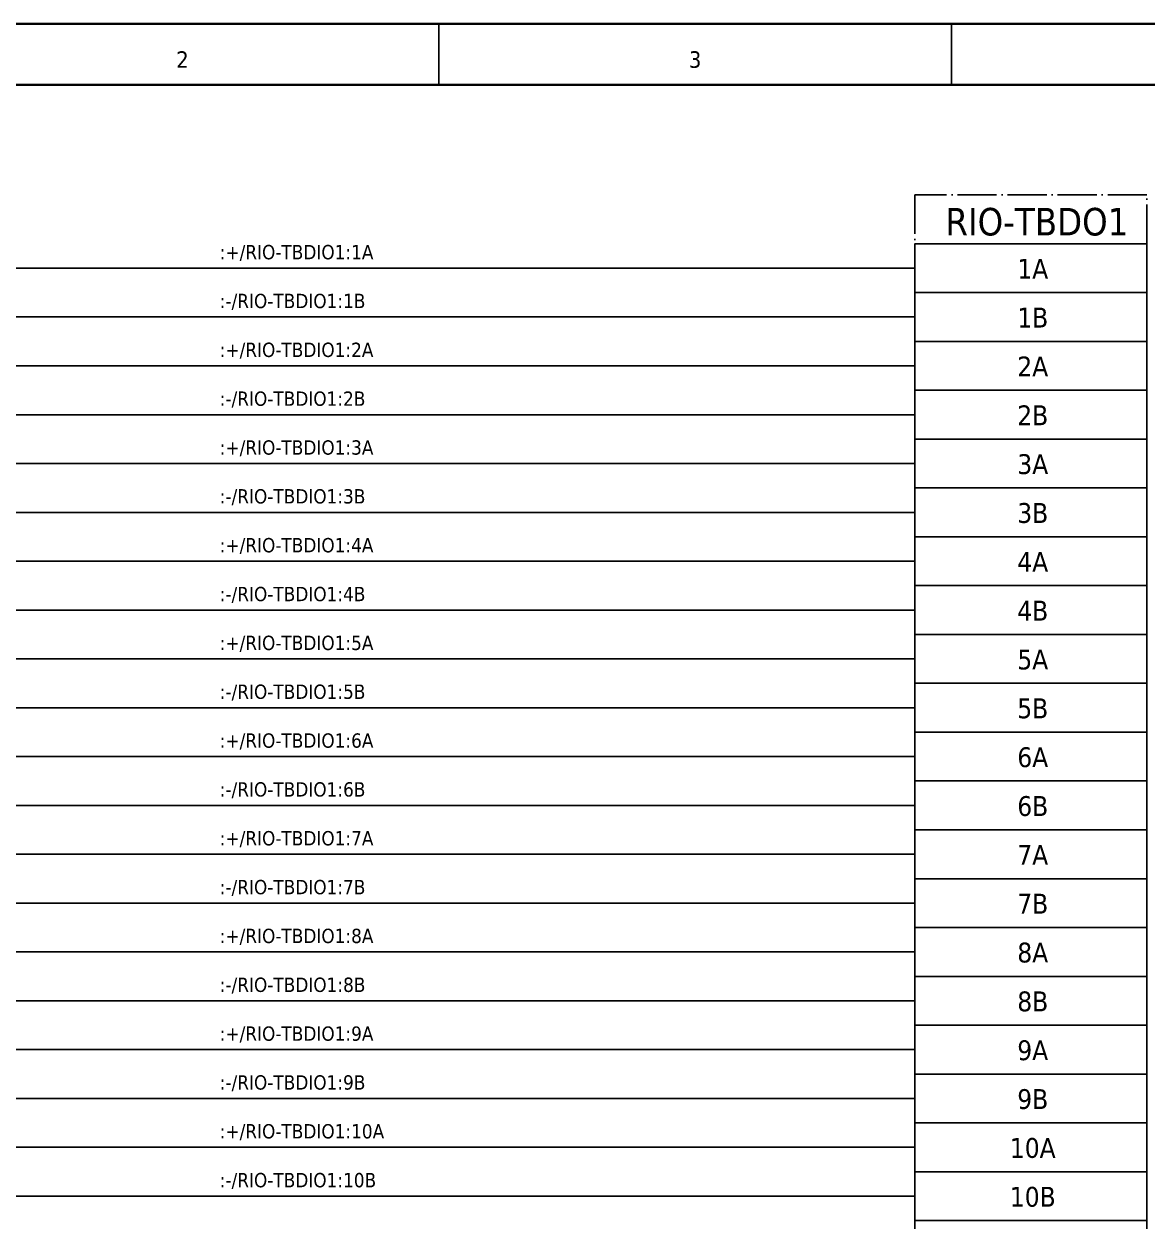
# Model space of a CAD drawing. Header units: millimetres. Extents: x 0 to 1792788, y -13 to 262234.
# Drawn here: x 92 to 184, y 199 to 297 of the extents above; entities that cross this region are included whole.
import ezdxf
from ezdxf.enums import TextEntityAlignment as Align

# ---------------------------------------------------------------- set-up
doc = ezdxf.new("R2010")
doc.units = ezdxf.units.MM
doc.linetypes.add('EPL_DASHDOT', pattern=[1, 0.8, -0.1, 0, -0.1])
for name, color, linetype, lineweight in [('EPLAN108', 5, 'Continuous', 35), ('EPLAN201', 7, 'Continuous', 35), ('EPLAN300', 5, 'Continuous', 25), ('EPLAN307', 134, 'EPL_DASHDOT', 25), ('EPLAN311', 7, 'Continuous', 25), ('EPLAN405', 7, 'Continuous', 25), ('EPLAN421', 5, 'Continuous', 35), ('EPLAN433', 251, 'Continuous', 35), ('EPLAN451', 7, 'Continuous', 35), ('EPLAN452', 7, 'Continuous', 35), ('EPLAN453', 7, 'Continuous', 35), ('EPLAN501', 7, 'Continuous', 35)]:
    doc.layers.add(name, color=color, linetype=linetype, lineweight=lineweight)
doc.styles.add('Tahoma', font='')
doc.styles.get('Tahoma').set_extended_font_data('Tahoma')

# ---------------------------------------------------------------- blocks, each defined once
blk = doc.blocks.new('EPLFRAME')
at = {"layer": 'EPLAN201', "linetype": 'Continuous', "lineweight": 25, "ltscale": 4}
for p, q in [((126, 297), (126, 292)), ((168, 297), (168, 292))]:
    blk.add_line(p, q, dxfattribs=at)
at = {"layer": 'EPLAN201', "linetype": 'Continuous', "lineweight": 35, "ltscale": 4}
blk.add_line((0, 292), (420, 292), dxfattribs=at)
blk.add_lwpolyline([(0, 0), (420, 0), (420, 297), (0, 297)], close=True, dxfattribs=at)
at = {"layer": 'EPLAN451', "color": 7, "style": 'Tahoma'}
for tag, p, height in [('14_10014', (101, 12), 2.257), ('14_10015', (185, 12), 2.257), ('14_10011', (101, 5), 2.257), ('14_10013', (332, 5), 1.625), ('14_10151', (73, 1), 1.625), ('14_10300', (415, 1), 1.625)]:
    blk.add_attdef(tag, p, '', height=height, dxfattribs=at)
blk.add_attdef('4_25020', text='', height=1.625, dxfattribs=at).set_placement((413, 1), align=Align.RIGHT)
at = {"layer": 'EPLAN452', "color": 7, "style": 'Tahoma'}
for tag, p, height in [('4_11041', (1, 17), 2.257), ('4_11071[1]', (1, 13), 1.625), ('4_11074[1]', (21, 13), 1.625), ('4_11070[1]', (41, 13), 1.625), ('4_11024', (73, 13), 1.625), ('4_11011', (231, 12), 2.257), ('4_11030', (301, 12), 2.257), ('4_20132_1001', (374, 13), 1.625), ('4_11071[2]', (1, 9), 1.625), ('4_11074[2]', (21, 9), 1.625), ('4_11070[2]', (41, 9), 1.625), ('4_11022', (73, 9), 1.625), ('4_20134_1001', (374, 9), 1.625), ('4_11071[3]', (1, 5), 1.625), ('4_11074[3]', (21, 5), 1.625), ('4_11070[3]', (41, 5), 1.625), ('4_11080', (73, 5), 1.625), ('4_11059', (301, 5), 1.625)]:
    blk.add_attdef(tag, p, '', height=height, dxfattribs=at)
for tag, height, p in [('4_11040', 2.257, (419, 17)), ('4_11000', 1.625, (419, 5)), ('4_11085', 1.625, (141, 1)), ('4_11086', 1.625, (183, 1))]:
    blk.add_attdef(tag, text='', height=height, dxfattribs=at).set_placement(p, align=Align.RIGHT)
at = {"layer": 'EPLAN453', "color": 7, "style": 'Tahoma'}
for tag, p in [('53_19005_1', (21, 293)), ('53_19005', (63, 293)), ('53_19005_8', (105, 293)), ('53_19005_6', (147, 293)), ('53_19005_7', (189, 293)), ('53_19005_9', (231, 293)), ('53_19005_3', (273, 293)), ('53_19005_2', (315, 293)), ('53_19005_4', (357, 293)), ('53_19005_5', (399, 293))]:
    blk.add_attdef(tag, text='', height=1.355, dxfattribs=at).set_placement(p, align=Align.BOTTOM_CENTER)
blk = doc.blocks.new('EPLSYM_LibrarySPECIAL_en_US_Symbol427_Variant5_Placement1')
at = {"layer": 'EPLAN421', "color": 5, "style": 'Tahoma'}
for tag, p in [('17_20029[1]', (-0.9525, 3.335)), ('17_20029[2]', (20.0025, 3.335))]:
    blk.add_attdef(tag, text='', height=1.1739, dxfattribs=at).set_placement(p, align=Align.BOTTOM_RIGHT)
at = {"layer": 'EPLAN433', "color": 251, "style": 'Tahoma'}
blk.add_attdef('17_20406_1', text='', height=1.6254, dxfattribs=at).set_placement((0.9525, 1.5875), align=Align.BOTTOM_RIGHT)
blk.add_attdef('17_20406', text='', height=1.6254, dxfattribs=at).set_placement((0.9525, 1.5875), align=Align.BOTTOM_LEFT)
blk = doc.blocks.new('EPLSYM_LibrarySPECIAL_en_US_Symbol427_Variant5_Placement1_1')
at = {"layer": 'EPLAN421', "color": 5, "style": 'Tahoma'}
for tag, p in [('17_20029[1]', (-0.9525, 3.335)), ('17_20029[2]', (20.0025, 3.335))]:
    blk.add_attdef(tag, text='', height=1.1739, dxfattribs=at).set_placement(p, align=Align.BOTTOM_RIGHT)
at = {"layer": 'EPLAN433', "color": 251, "style": 'Tahoma'}
blk.add_attdef('17_20406_1', text='', height=1.6254, dxfattribs=at).set_placement((0.9525, 1.5875), align=Align.BOTTOM_RIGHT)
blk.add_attdef('17_20406', text='', height=1.6254, dxfattribs=at).set_placement((0.9525, 1.5875), align=Align.BOTTOM_LEFT)
blk = doc.blocks.new('EPLSYM_LibrarySPECIAL_en_US_Symbol427_Variant5_Placement1_2')
at = {"layer": 'EPLAN421', "color": 5, "style": 'Tahoma'}
for tag, p in [('17_20029[1]', (-0.9525, 3.335)), ('17_20029[2]', (20.0025, 3.335))]:
    blk.add_attdef(tag, text='', height=1.1739, dxfattribs=at).set_placement(p, align=Align.BOTTOM_RIGHT)
at = {"layer": 'EPLAN433', "color": 251, "style": 'Tahoma'}
blk.add_attdef('17_20406_1', text='', height=1.6254, dxfattribs=at).set_placement((0.9525, 1.5875), align=Align.BOTTOM_RIGHT)
blk.add_attdef('17_20406', text='', height=1.6254, dxfattribs=at).set_placement((0.9525, 1.5875), align=Align.BOTTOM_LEFT)
blk = doc.blocks.new('EPLSYM_LibrarySPECIAL_en_US_Symbol427_Variant5_Placement1_3')
at = {"layer": 'EPLAN421', "color": 5, "style": 'Tahoma'}
for tag, p in [('17_20029[1]', (-0.9525, 3.335)), ('17_20029[2]', (20.0025, 3.335))]:
    blk.add_attdef(tag, text='', height=1.1739, dxfattribs=at).set_placement(p, align=Align.BOTTOM_RIGHT)
at = {"layer": 'EPLAN433', "color": 251, "style": 'Tahoma'}
blk.add_attdef('17_20406_1', text='', height=1.6254, dxfattribs=at).set_placement((0.9525, 1.5875), align=Align.BOTTOM_RIGHT)
blk.add_attdef('17_20406', text='', height=1.6254, dxfattribs=at).set_placement((0.9525, 1.5875), align=Align.BOTTOM_LEFT)
blk = doc.blocks.new('EPLSYM_LibrarySPECIAL_en_US_Symbol427_Variant5_Placement1_4')
at = {"layer": 'EPLAN421', "color": 5, "style": 'Tahoma'}
for tag, p in [('17_20029[1]', (-0.9525, 3.335)), ('17_20029[2]', (20.0025, 3.335))]:
    blk.add_attdef(tag, text='', height=1.1739, dxfattribs=at).set_placement(p, align=Align.BOTTOM_RIGHT)
at = {"layer": 'EPLAN433', "color": 251, "style": 'Tahoma'}
blk.add_attdef('17_20406_1', text='', height=1.6254, dxfattribs=at).set_placement((0.9525, 1.5875), align=Align.BOTTOM_RIGHT)
blk.add_attdef('17_20406', text='', height=1.6254, dxfattribs=at).set_placement((0.9525, 1.5875), align=Align.BOTTOM_LEFT)
blk = doc.blocks.new('EPLSYM_LibrarySPECIAL_en_US_Symbol427_Variant5_Placement1_5')
at = {"layer": 'EPLAN421', "color": 5, "style": 'Tahoma'}
for tag, p in [('17_20029[1]', (-0.9525, 3.335)), ('17_20029[2]', (20.0025, 3.335))]:
    blk.add_attdef(tag, text='', height=1.1739, dxfattribs=at).set_placement(p, align=Align.BOTTOM_RIGHT)
at = {"layer": 'EPLAN433', "color": 251, "style": 'Tahoma'}
blk.add_attdef('17_20406_1', text='', height=1.6254, dxfattribs=at).set_placement((0.9525, 1.5875), align=Align.BOTTOM_RIGHT)
blk.add_attdef('17_20406', text='', height=1.6254, dxfattribs=at).set_placement((0.9525, 1.5875), align=Align.BOTTOM_LEFT)
blk = doc.blocks.new('EPLSYM_LibrarySPECIAL_en_US_Symbol427_Variant5_Placement1_6')
at = {"layer": 'EPLAN421', "color": 5, "style": 'Tahoma'}
for tag, p in [('17_20029[1]', (-0.9525, 3.335)), ('17_20029[2]', (20.0025, 3.335))]:
    blk.add_attdef(tag, text='', height=1.1739, dxfattribs=at).set_placement(p, align=Align.BOTTOM_RIGHT)
at = {"layer": 'EPLAN433', "color": 251, "style": 'Tahoma'}
blk.add_attdef('17_20406_1', text='', height=1.6254, dxfattribs=at).set_placement((0.9525, 1.5875), align=Align.BOTTOM_RIGHT)
blk.add_attdef('17_20406', text='', height=1.6254, dxfattribs=at).set_placement((0.9525, 1.5875), align=Align.BOTTOM_LEFT)
blk = doc.blocks.new('EPLSYM_LibrarySPECIAL_en_US_Symbol427_Variant5_Placement1_7')
at = {"layer": 'EPLAN421', "color": 5, "style": 'Tahoma'}
for tag, p in [('17_20029[1]', (-0.9525, 3.335)), ('17_20029[2]', (20.0025, 3.335))]:
    blk.add_attdef(tag, text='', height=1.1739, dxfattribs=at).set_placement(p, align=Align.BOTTOM_RIGHT)
at = {"layer": 'EPLAN433', "color": 251, "style": 'Tahoma'}
blk.add_attdef('17_20406_1', text='', height=1.6254, dxfattribs=at).set_placement((0.9525, 1.5875), align=Align.BOTTOM_RIGHT)
blk.add_attdef('17_20406', text='', height=1.6254, dxfattribs=at).set_placement((0.9525, 1.5875), align=Align.BOTTOM_LEFT)
blk = doc.blocks.new('EPLSYM_LibrarySPECIAL_en_US_Symbol427_Variant5_Placement1_8')
at = {"layer": 'EPLAN421', "color": 5, "style": 'Tahoma'}
for tag, p in [('17_20029[1]', (-0.9525, 3.335)), ('17_20029[2]', (20.0025, 3.335))]:
    blk.add_attdef(tag, text='', height=1.1739, dxfattribs=at).set_placement(p, align=Align.BOTTOM_RIGHT)
at = {"layer": 'EPLAN433', "color": 251, "style": 'Tahoma'}
blk.add_attdef('17_20406_1', text='', height=1.6254, dxfattribs=at).set_placement((0.9525, 1.5875), align=Align.BOTTOM_RIGHT)
blk.add_attdef('17_20406', text='', height=1.6254, dxfattribs=at).set_placement((0.9525, 1.5875), align=Align.BOTTOM_LEFT)
blk = doc.blocks.new('EPLSYM_LibrarySPECIAL_en_US_Symbol427_Variant5_Placement1_9')
at = {"layer": 'EPLAN421', "color": 5, "style": 'Tahoma'}
for tag, p in [('17_20029[1]', (-0.9525, 3.335)), ('17_20029[2]', (20.0025, 3.335))]:
    blk.add_attdef(tag, text='', height=1.1739, dxfattribs=at).set_placement(p, align=Align.BOTTOM_RIGHT)
at = {"layer": 'EPLAN433', "color": 251, "style": 'Tahoma'}
blk.add_attdef('17_20406_1', text='', height=1.6254, dxfattribs=at).set_placement((0.9525, 1.5875), align=Align.BOTTOM_RIGHT)
blk.add_attdef('17_20406', text='', height=1.6254, dxfattribs=at).set_placement((0.9525, 1.5875), align=Align.BOTTOM_LEFT)
blk = doc.blocks.new('EPLSYM_LibrarySPECIAL_en_US_Symbol427_Variant5_Placement1_10')
at = {"layer": 'EPLAN421', "color": 5, "style": 'Tahoma'}
for tag, p in [('17_20029[1]', (-0.9525, 3.335)), ('17_20029[2]', (20.0025, 3.335))]:
    blk.add_attdef(tag, text='', height=1.1739, dxfattribs=at).set_placement(p, align=Align.BOTTOM_RIGHT)
at = {"layer": 'EPLAN433', "color": 251, "style": 'Tahoma'}
blk.add_attdef('17_20406_1', text='', height=1.6254, dxfattribs=at).set_placement((0.9525, 1.5875), align=Align.BOTTOM_RIGHT)
blk.add_attdef('17_20406', text='', height=1.6254, dxfattribs=at).set_placement((0.9525, 1.5875), align=Align.BOTTOM_LEFT)
blk = doc.blocks.new('EPLSYM_LibrarySPECIAL_en_US_Symbol427_Variant5_Placement1_11')
at = {"layer": 'EPLAN421', "color": 5, "style": 'Tahoma'}
for tag, p in [('17_20029[1]', (-0.9525, 3.335)), ('17_20029[2]', (20.0025, 3.335))]:
    blk.add_attdef(tag, text='', height=1.1739, dxfattribs=at).set_placement(p, align=Align.BOTTOM_RIGHT)
at = {"layer": 'EPLAN433', "color": 251, "style": 'Tahoma'}
blk.add_attdef('17_20406_1', text='', height=1.6254, dxfattribs=at).set_placement((0.9525, 1.5875), align=Align.BOTTOM_RIGHT)
blk.add_attdef('17_20406', text='', height=1.6254, dxfattribs=at).set_placement((0.9525, 1.5875), align=Align.BOTTOM_LEFT)
blk = doc.blocks.new('EPLSYM_LibrarySPECIAL_en_US_Symbol427_Variant5_Placement1_12')
at = {"layer": 'EPLAN421', "color": 5, "style": 'Tahoma'}
for tag, p in [('17_20029[1]', (-0.9525, 3.335)), ('17_20029[2]', (20.0025, 3.335))]:
    blk.add_attdef(tag, text='', height=1.1739, dxfattribs=at).set_placement(p, align=Align.BOTTOM_RIGHT)
at = {"layer": 'EPLAN433', "color": 251, "style": 'Tahoma'}
blk.add_attdef('17_20406_1', text='', height=1.6254, dxfattribs=at).set_placement((0.9525, 1.5875), align=Align.BOTTOM_RIGHT)
blk.add_attdef('17_20406', text='', height=1.6254, dxfattribs=at).set_placement((0.9525, 1.5875), align=Align.BOTTOM_LEFT)
blk = doc.blocks.new('EPLSYM_LibrarySPECIAL_en_US_Symbol427_Variant5_Placement1_13')
at = {"layer": 'EPLAN421', "color": 5, "style": 'Tahoma'}
for tag, p in [('17_20029[1]', (-0.9525, 3.335)), ('17_20029[2]', (20.0025, 3.335))]:
    blk.add_attdef(tag, text='', height=1.1739, dxfattribs=at).set_placement(p, align=Align.BOTTOM_RIGHT)
at = {"layer": 'EPLAN433', "color": 251, "style": 'Tahoma'}
blk.add_attdef('17_20406_1', text='', height=1.6254, dxfattribs=at).set_placement((0.9525, 1.5875), align=Align.BOTTOM_RIGHT)
blk.add_attdef('17_20406', text='', height=1.6254, dxfattribs=at).set_placement((0.9525, 1.5875), align=Align.BOTTOM_LEFT)
blk = doc.blocks.new('EPLSYM_LibrarySPECIAL_en_US_Symbol427_Variant5_Placement1_14')
at = {"layer": 'EPLAN421', "color": 5, "style": 'Tahoma'}
for tag, p in [('17_20029[1]', (-0.9525, 3.335)), ('17_20029[2]', (20.0025, 3.335))]:
    blk.add_attdef(tag, text='', height=1.1739, dxfattribs=at).set_placement(p, align=Align.BOTTOM_RIGHT)
at = {"layer": 'EPLAN433', "color": 251, "style": 'Tahoma'}
blk.add_attdef('17_20406_1', text='', height=1.6254, dxfattribs=at).set_placement((0.9525, 1.5875), align=Align.BOTTOM_RIGHT)
blk.add_attdef('17_20406', text='', height=1.6254, dxfattribs=at).set_placement((0.9525, 1.5875), align=Align.BOTTOM_LEFT)
blk = doc.blocks.new('EPLSYM_LibrarySPECIAL_en_US_Symbol427_Variant5_Placement1_15')
at = {"layer": 'EPLAN421', "color": 5, "style": 'Tahoma'}
for tag, p in [('17_20029[1]', (-0.9525, 3.335)), ('17_20029[2]', (20.0025, 3.335))]:
    blk.add_attdef(tag, text='', height=1.1739, dxfattribs=at).set_placement(p, align=Align.BOTTOM_RIGHT)
at = {"layer": 'EPLAN433', "color": 251, "style": 'Tahoma'}
blk.add_attdef('17_20406_1', text='', height=1.6254, dxfattribs=at).set_placement((0.9525, 1.5875), align=Align.BOTTOM_RIGHT)
blk.add_attdef('17_20406', text='', height=1.6254, dxfattribs=at).set_placement((0.9525, 1.5875), align=Align.BOTTOM_LEFT)
blk = doc.blocks.new('EPLSYM_LibrarySPECIAL_en_US_Symbol427_Variant5_Placement1_16')
at = {"layer": 'EPLAN421', "color": 5, "style": 'Tahoma'}
for tag, p in [('17_20029[1]', (-0.9525, 3.335)), ('17_20029[2]', (20.0025, 3.335))]:
    blk.add_attdef(tag, text='', height=1.1739, dxfattribs=at).set_placement(p, align=Align.BOTTOM_RIGHT)
at = {"layer": 'EPLAN433', "color": 251, "style": 'Tahoma'}
blk.add_attdef('17_20406_1', text='', height=1.6254, dxfattribs=at).set_placement((0.9525, 1.5875), align=Align.BOTTOM_RIGHT)
blk.add_attdef('17_20406', text='', height=1.6254, dxfattribs=at).set_placement((0.9525, 1.5875), align=Align.BOTTOM_LEFT)
blk = doc.blocks.new('EPLSYM_LibrarySPECIAL_en_US_Symbol427_Variant5_Placement1_17')
at = {"layer": 'EPLAN421', "color": 5, "style": 'Tahoma'}
for tag, p in [('17_20029[1]', (-0.9525, 3.335)), ('17_20029[2]', (20.0025, 3.335))]:
    blk.add_attdef(tag, text='', height=1.1739, dxfattribs=at).set_placement(p, align=Align.BOTTOM_RIGHT)
at = {"layer": 'EPLAN433', "color": 251, "style": 'Tahoma'}
blk.add_attdef('17_20406_1', text='', height=1.6254, dxfattribs=at).set_placement((0.9525, 1.5875), align=Align.BOTTOM_RIGHT)
blk.add_attdef('17_20406', text='', height=1.6254, dxfattribs=at).set_placement((0.9525, 1.5875), align=Align.BOTTOM_LEFT)
blk = doc.blocks.new('EPLSYM_LibrarySPECIAL_en_US_Symbol427_Variant5_Placement1_18')
at = {"layer": 'EPLAN421', "color": 5, "style": 'Tahoma'}
for tag, p in [('17_20029[1]', (-0.9525, 3.335)), ('17_20029[2]', (20.0025, 3.335))]:
    blk.add_attdef(tag, text='', height=1.1739, dxfattribs=at).set_placement(p, align=Align.BOTTOM_RIGHT)
at = {"layer": 'EPLAN433', "color": 251, "style": 'Tahoma'}
blk.add_attdef('17_20406_1', text='', height=1.6254, dxfattribs=at).set_placement((0.9525, 1.5875), align=Align.BOTTOM_RIGHT)
blk.add_attdef('17_20406', text='', height=1.6254, dxfattribs=at).set_placement((0.9525, 1.5875), align=Align.BOTTOM_LEFT)
blk = doc.blocks.new('EPLSYM_LibrarySPECIAL_en_US_Symbol427_Variant5_Placement1_19')
at = {"layer": 'EPLAN421', "color": 5, "style": 'Tahoma'}
for tag, p in [('17_20029[1]', (-0.9525, 3.335)), ('17_20029[2]', (20.0025, 3.335))]:
    blk.add_attdef(tag, text='', height=1.1739, dxfattribs=at).set_placement(p, align=Align.BOTTOM_RIGHT)
at = {"layer": 'EPLAN433', "color": 251, "style": 'Tahoma'}
blk.add_attdef('17_20406_1', text='', height=1.6254, dxfattribs=at).set_placement((0.9525, 1.5875), align=Align.BOTTOM_RIGHT)
blk.add_attdef('17_20406', text='', height=1.6254, dxfattribs=at).set_placement((0.9525, 1.5875), align=Align.BOTTOM_LEFT)
blk = doc.blocks.new('EPLSYM_LibrarySPECIAL_Symbol308_Variant0_Placement0')
at = {"layer": 'EPLAN405', "color": 7, "style": 'Tahoma'}
for tag, p in [('17_31011', (1.5, 6.35)), ('17_31002', (1.5, 0.5))]:
    blk.add_attdef(tag, text='', height=1.174, dxfattribs=at).set_placement(p, align=Align.BOTTOM_LEFT)
for tag, p in [('17_31004', (1.5, 4.4)), ('17_31003', (1.5, 2.45))]:
    blk.add_attdef(tag, p, '', height=1.174, dxfattribs=at)

msp = doc.modelspace()

# ---------------------------------------------------------------- linework, layer by layer
at = {"layer": 'EPLAN300', "lineweight": 25, "ltscale": 4}
for points in [[(165, 275), (184, 275), (184, 279), (165, 279)], [(165, 271), (184, 271), (184, 275), (165, 275)], [(165, 267), (184, 267), (184, 271), (165, 271)], [(165, 263), (184, 263), (184, 267), (165, 267)], [(165, 259), (184, 259), (184, 263), (165, 263)], [(165, 255), (184, 255), (184, 259), (165, 259)], [(165, 251), (184, 251), (184, 255), (165, 255)], [(165, 247), (184, 247), (184, 251), (165, 251)], [(165, 243), (184, 243), (184, 247), (165, 247)], [(165, 239), (184, 239), (184, 243), (165, 243)], [(165, 235), (184, 235), (184, 239), (165, 239)], [(165, 231), (184, 231), (184, 235), (165, 235)], [(165, 227), (184, 227), (184, 231), (165, 231)], [(165, 223), (184, 223), (184, 227), (165, 227)], [(165, 219), (184, 219), (184, 223), (165, 223)], [(165, 215), (184, 215), (184, 219), (165, 219)], [(165, 211), (184, 211), (184, 215), (165, 215)], [(165, 207), (184, 207), (184, 211), (165, 211)], [(165, 203), (184, 203), (184, 207), (165, 207)], [(165, 199), (184, 199), (184, 203), (165, 203)], [(165, 195), (184, 195), (184, 199), (165, 199)]]:
    msp.add_lwpolyline(points, close=True, dxfattribs=at)
at = {"layer": 'EPLAN307', "lineweight": 25, "ltscale": 4}
msp.add_lwpolyline([(165, 279), (184, 279), (184, 283), (165, 283)], close=True, dxfattribs=at)
at = {"layer": 'EPLAN311', "ltscale": 4}
for p, q in [((165, 277), (39, 277)), ((165, 273), (39, 273)), ((165, 269), (39, 269)), ((165, 265), (39, 265)), ((165, 261), (39, 261)), ((165, 257), (39, 257)), ((165, 253), (39, 253)), ((165, 249), (39, 249)), ((165, 245), (39, 245)), ((165, 241), (39, 241)), ((165, 237), (39, 237)), ((165, 233), (39, 233)), ((165, 229), (39, 229)), ((165, 225), (39, 225)), ((165, 221), (39, 221)), ((165, 217), (39, 217)), ((165, 213), (39, 213)), ((165, 209), (39, 209)), ((165, 205), (39, 205)), ((165, 201), (39, 201))]:
    msp.add_line(p, q, dxfattribs=at)

# ---------------------------------------------------------------- block references
ref = msp.add_blockref('EPLFRAME', (0, 0))
ref.add_attrib('53_19005_6', '3', dxfattribs={"layer": 'EPLAN453', "color": 7, "height": 1.355, "style": 'Tahoma'}).set_placement((147, 293), align=Align.BOTTOM_CENTER)
ref.add_attrib('53_19005_8', '2', dxfattribs={"layer": 'EPLAN453', "color": 7, "height": 1.355, "style": 'Tahoma'}).set_placement((105, 293), align=Align.BOTTOM_CENTER)
ref = msp.add_blockref('EPLSYM_LibrarySPECIAL_Symbol308_Variant0_Placement0', (108, 277))
ref.add_attrib('17_31011', ':+/RIO-TBDIO1:1A', dxfattribs={"layer": 'EPLAN405', "color": 7, "height": 1.1739, "style": 'Tahoma'}).set_placement((108.055, 277.374), align=Align.BOTTOM_LEFT)
ref = msp.add_blockref('EPLSYM_LibrarySPECIAL_en_US_Symbol427_Variant5_Placement1', (165, 277))
ref.add_attrib('17_20011', '1A', dxfattribs={"layer": 'EPLAN501', "color": 7, "height": 1.6254, "style": 'Tahoma'}).set_placement((174.661, 275.65), align=Align.BOTTOM_CENTER)
ref = msp.add_blockref('EPLSYM_LibrarySPECIAL_Symbol308_Variant0_Placement0', (108, 273))
ref.add_attrib('17_31011', ':-/RIO-TBDIO1:1B', dxfattribs={"layer": 'EPLAN405', "color": 7, "height": 1.1739, "style": 'Tahoma'}).set_placement((108.055, 273.374), align=Align.BOTTOM_LEFT)
ref = msp.add_blockref('EPLSYM_LibrarySPECIAL_en_US_Symbol427_Variant5_Placement1_1', (165, 273))
ref.add_attrib('17_20011', '1B', dxfattribs={"layer": 'EPLAN501', "color": 7, "height": 1.6254, "style": 'Tahoma'}).set_placement((174.661, 271.65), align=Align.BOTTOM_CENTER)
ref = msp.add_blockref('EPLSYM_LibrarySPECIAL_Symbol308_Variant0_Placement0', (108, 269))
ref.add_attrib('17_31011', ':+/RIO-TBDIO1:2A', dxfattribs={"layer": 'EPLAN405', "color": 7, "height": 1.1739, "style": 'Tahoma'}).set_placement((108.055, 269.374), align=Align.BOTTOM_LEFT)
ref = msp.add_blockref('EPLSYM_LibrarySPECIAL_en_US_Symbol427_Variant5_Placement1_2', (165, 269))
ref.add_attrib('17_20011', '2A', dxfattribs={"layer": 'EPLAN501', "color": 7, "height": 1.6254, "style": 'Tahoma'}).set_placement((174.661, 267.65), align=Align.BOTTOM_CENTER)
ref = msp.add_blockref('EPLSYM_LibrarySPECIAL_Symbol308_Variant0_Placement0', (108, 265))
ref.add_attrib('17_31011', ':-/RIO-TBDIO1:2B', dxfattribs={"layer": 'EPLAN405', "color": 7, "height": 1.1739, "style": 'Tahoma'}).set_placement((108.055, 265.374), align=Align.BOTTOM_LEFT)
ref = msp.add_blockref('EPLSYM_LibrarySPECIAL_en_US_Symbol427_Variant5_Placement1_3', (165, 265))
ref.add_attrib('17_20011', '2B', dxfattribs={"layer": 'EPLAN501', "color": 7, "height": 1.6254, "style": 'Tahoma'}).set_placement((174.661, 263.65), align=Align.BOTTOM_CENTER)
ref = msp.add_blockref('EPLSYM_LibrarySPECIAL_Symbol308_Variant0_Placement0', (108, 261))
ref.add_attrib('17_31011', ':+/RIO-TBDIO1:3A', dxfattribs={"layer": 'EPLAN405', "color": 7, "height": 1.1739, "style": 'Tahoma'}).set_placement((108.055, 261.374), align=Align.BOTTOM_LEFT)
ref = msp.add_blockref('EPLSYM_LibrarySPECIAL_en_US_Symbol427_Variant5_Placement1_4', (165, 261))
ref.add_attrib('17_20011', '3A', dxfattribs={"layer": 'EPLAN501', "color": 7, "height": 1.6254, "style": 'Tahoma'}).set_placement((174.661, 259.65), align=Align.BOTTOM_CENTER)
ref = msp.add_blockref('EPLSYM_LibrarySPECIAL_Symbol308_Variant0_Placement0', (108, 257))
ref.add_attrib('17_31011', ':-/RIO-TBDIO1:3B', dxfattribs={"layer": 'EPLAN405', "color": 7, "height": 1.1739, "style": 'Tahoma'}).set_placement((108.055, 257.374), align=Align.BOTTOM_LEFT)
ref = msp.add_blockref('EPLSYM_LibrarySPECIAL_en_US_Symbol427_Variant5_Placement1_5', (165, 257))
ref.add_attrib('17_20011', '3B', dxfattribs={"layer": 'EPLAN501', "color": 7, "height": 1.6254, "style": 'Tahoma'}).set_placement((174.661, 255.65), align=Align.BOTTOM_CENTER)
ref = msp.add_blockref('EPLSYM_LibrarySPECIAL_Symbol308_Variant0_Placement0', (108, 253))
ref.add_attrib('17_31011', ':+/RIO-TBDIO1:4A', dxfattribs={"layer": 'EPLAN405', "color": 7, "height": 1.1739, "style": 'Tahoma'}).set_placement((108.055, 253.374), align=Align.BOTTOM_LEFT)
ref = msp.add_blockref('EPLSYM_LibrarySPECIAL_en_US_Symbol427_Variant5_Placement1_6', (165, 253))
ref.add_attrib('17_20011', '4A', dxfattribs={"layer": 'EPLAN501', "color": 7, "height": 1.6254, "style": 'Tahoma'}).set_placement((174.661, 251.65), align=Align.BOTTOM_CENTER)
ref = msp.add_blockref('EPLSYM_LibrarySPECIAL_Symbol308_Variant0_Placement0', (108, 249))
ref.add_attrib('17_31011', ':-/RIO-TBDIO1:4B', dxfattribs={"layer": 'EPLAN405', "color": 7, "height": 1.1739, "style": 'Tahoma'}).set_placement((108.055, 249.374), align=Align.BOTTOM_LEFT)
ref = msp.add_blockref('EPLSYM_LibrarySPECIAL_en_US_Symbol427_Variant5_Placement1_7', (165, 249))
ref.add_attrib('17_20011', '4B', dxfattribs={"layer": 'EPLAN501', "color": 7, "height": 1.6254, "style": 'Tahoma'}).set_placement((174.661, 247.65), align=Align.BOTTOM_CENTER)
ref = msp.add_blockref('EPLSYM_LibrarySPECIAL_Symbol308_Variant0_Placement0', (108, 245))
ref.add_attrib('17_31011', ':+/RIO-TBDIO1:5A', dxfattribs={"layer": 'EPLAN405', "color": 7, "height": 1.1739, "style": 'Tahoma'}).set_placement((108.055, 245.374), align=Align.BOTTOM_LEFT)
ref = msp.add_blockref('EPLSYM_LibrarySPECIAL_en_US_Symbol427_Variant5_Placement1_8', (165, 245))
ref.add_attrib('17_20011', '5A', dxfattribs={"layer": 'EPLAN501', "color": 7, "height": 1.6254, "style": 'Tahoma'}).set_placement((174.661, 243.65), align=Align.BOTTOM_CENTER)
ref = msp.add_blockref('EPLSYM_LibrarySPECIAL_Symbol308_Variant0_Placement0', (108, 241))
ref.add_attrib('17_31011', ':-/RIO-TBDIO1:5B', dxfattribs={"layer": 'EPLAN405', "color": 7, "height": 1.1739, "style": 'Tahoma'}).set_placement((108.055, 241.374), align=Align.BOTTOM_LEFT)
ref = msp.add_blockref('EPLSYM_LibrarySPECIAL_en_US_Symbol427_Variant5_Placement1_9', (165, 241))
ref.add_attrib('17_20011', '5B', dxfattribs={"layer": 'EPLAN501', "color": 7, "height": 1.6254, "style": 'Tahoma'}).set_placement((174.661, 239.65), align=Align.BOTTOM_CENTER)
ref = msp.add_blockref('EPLSYM_LibrarySPECIAL_Symbol308_Variant0_Placement0', (108, 237))
ref.add_attrib('17_31011', ':+/RIO-TBDIO1:6A', dxfattribs={"layer": 'EPLAN405', "color": 7, "height": 1.1739, "style": 'Tahoma'}).set_placement((108.055, 237.374), align=Align.BOTTOM_LEFT)
ref = msp.add_blockref('EPLSYM_LibrarySPECIAL_en_US_Symbol427_Variant5_Placement1_10', (165, 237))
ref.add_attrib('17_20011', '6A', dxfattribs={"layer": 'EPLAN501', "color": 7, "height": 1.6254, "style": 'Tahoma'}).set_placement((174.661, 235.65), align=Align.BOTTOM_CENTER)
ref = msp.add_blockref('EPLSYM_LibrarySPECIAL_Symbol308_Variant0_Placement0', (108, 233))
ref.add_attrib('17_31011', ':-/RIO-TBDIO1:6B', dxfattribs={"layer": 'EPLAN405', "color": 7, "height": 1.1739, "style": 'Tahoma'}).set_placement((108.055, 233.374), align=Align.BOTTOM_LEFT)
ref = msp.add_blockref('EPLSYM_LibrarySPECIAL_en_US_Symbol427_Variant5_Placement1_11', (165, 233))
ref.add_attrib('17_20011', '6B', dxfattribs={"layer": 'EPLAN501', "color": 7, "height": 1.6254, "style": 'Tahoma'}).set_placement((174.661, 231.65), align=Align.BOTTOM_CENTER)
ref = msp.add_blockref('EPLSYM_LibrarySPECIAL_Symbol308_Variant0_Placement0', (108, 229))
ref.add_attrib('17_31011', ':+/RIO-TBDIO1:7A', dxfattribs={"layer": 'EPLAN405', "color": 7, "height": 1.1739, "style": 'Tahoma'}).set_placement((108.055, 229.374), align=Align.BOTTOM_LEFT)
ref = msp.add_blockref('EPLSYM_LibrarySPECIAL_en_US_Symbol427_Variant5_Placement1_12', (165, 229))
ref.add_attrib('17_20011', '7A', dxfattribs={"layer": 'EPLAN501', "color": 7, "height": 1.6254, "style": 'Tahoma'}).set_placement((174.661, 227.65), align=Align.BOTTOM_CENTER)
ref = msp.add_blockref('EPLSYM_LibrarySPECIAL_Symbol308_Variant0_Placement0', (108, 225))
ref.add_attrib('17_31011', ':-/RIO-TBDIO1:7B', dxfattribs={"layer": 'EPLAN405', "color": 7, "height": 1.1739, "style": 'Tahoma'}).set_placement((108.055, 225.374), align=Align.BOTTOM_LEFT)
ref = msp.add_blockref('EPLSYM_LibrarySPECIAL_en_US_Symbol427_Variant5_Placement1_13', (165, 225))
ref.add_attrib('17_20011', '7B', dxfattribs={"layer": 'EPLAN501', "color": 7, "height": 1.6254, "style": 'Tahoma'}).set_placement((174.661, 223.65), align=Align.BOTTOM_CENTER)
ref = msp.add_blockref('EPLSYM_LibrarySPECIAL_Symbol308_Variant0_Placement0', (108, 221))
ref.add_attrib('17_31011', ':+/RIO-TBDIO1:8A', dxfattribs={"layer": 'EPLAN405', "color": 7, "height": 1.1739, "style": 'Tahoma'}).set_placement((108.055, 221.374), align=Align.BOTTOM_LEFT)
ref = msp.add_blockref('EPLSYM_LibrarySPECIAL_en_US_Symbol427_Variant5_Placement1_14', (165, 221))
ref.add_attrib('17_20011', '8A', dxfattribs={"layer": 'EPLAN501', "color": 7, "height": 1.6254, "style": 'Tahoma'}).set_placement((174.661, 219.65), align=Align.BOTTOM_CENTER)
ref = msp.add_blockref('EPLSYM_LibrarySPECIAL_Symbol308_Variant0_Placement0', (108, 217))
ref.add_attrib('17_31011', ':-/RIO-TBDIO1:8B', dxfattribs={"layer": 'EPLAN405', "color": 7, "height": 1.1739, "style": 'Tahoma'}).set_placement((108.055, 217.374), align=Align.BOTTOM_LEFT)
ref = msp.add_blockref('EPLSYM_LibrarySPECIAL_en_US_Symbol427_Variant5_Placement1_15', (165, 217))
ref.add_attrib('17_20011', '8B', dxfattribs={"layer": 'EPLAN501', "color": 7, "height": 1.6254, "style": 'Tahoma'}).set_placement((174.661, 215.65), align=Align.BOTTOM_CENTER)
ref = msp.add_blockref('EPLSYM_LibrarySPECIAL_Symbol308_Variant0_Placement0', (108, 213))
ref.add_attrib('17_31011', ':+/RIO-TBDIO1:9A', dxfattribs={"layer": 'EPLAN405', "color": 7, "height": 1.1739, "style": 'Tahoma'}).set_placement((108.055, 213.374), align=Align.BOTTOM_LEFT)
ref = msp.add_blockref('EPLSYM_LibrarySPECIAL_en_US_Symbol427_Variant5_Placement1_16', (165, 213))
ref.add_attrib('17_20011', '9A', dxfattribs={"layer": 'EPLAN501', "color": 7, "height": 1.6254, "style": 'Tahoma'}).set_placement((174.661, 211.65), align=Align.BOTTOM_CENTER)
ref = msp.add_blockref('EPLSYM_LibrarySPECIAL_Symbol308_Variant0_Placement0', (108, 209))
ref.add_attrib('17_31011', ':-/RIO-TBDIO1:9B', dxfattribs={"layer": 'EPLAN405', "color": 7, "height": 1.1739, "style": 'Tahoma'}).set_placement((108.055, 209.374), align=Align.BOTTOM_LEFT)
ref = msp.add_blockref('EPLSYM_LibrarySPECIAL_en_US_Symbol427_Variant5_Placement1_17', (165, 209))
ref.add_attrib('17_20011', '9B', dxfattribs={"layer": 'EPLAN501', "color": 7, "height": 1.6254, "style": 'Tahoma'}).set_placement((174.661, 207.65), align=Align.BOTTOM_CENTER)
ref = msp.add_blockref('EPLSYM_LibrarySPECIAL_Symbol308_Variant0_Placement0', (108, 205))
ref.add_attrib('17_31011', ':+/RIO-TBDIO1:10A', dxfattribs={"layer": 'EPLAN405', "color": 7, "height": 1.1739, "style": 'Tahoma'}).set_placement((108.055, 205.374), align=Align.BOTTOM_LEFT)
ref = msp.add_blockref('EPLSYM_LibrarySPECIAL_en_US_Symbol427_Variant5_Placement1_18', (165, 205))
ref.add_attrib('17_20011', '10A', dxfattribs={"layer": 'EPLAN501', "color": 7, "height": 1.6254, "style": 'Tahoma'}).set_placement((174.661, 203.65), align=Align.BOTTOM_CENTER)
ref = msp.add_blockref('EPLSYM_LibrarySPECIAL_Symbol308_Variant0_Placement0', (108, 201))
ref.add_attrib('17_31011', ':-/RIO-TBDIO1:10B', dxfattribs={"layer": 'EPLAN405', "color": 7, "height": 1.1739, "style": 'Tahoma'}).set_placement((108.055, 201.374), align=Align.BOTTOM_LEFT)
ref = msp.add_blockref('EPLSYM_LibrarySPECIAL_en_US_Symbol427_Variant5_Placement1_19', (165, 201))
ref.add_attrib('17_20011', '10B', dxfattribs={"layer": 'EPLAN501', "color": 7, "height": 1.6254, "style": 'Tahoma'}).set_placement((174.661, 199.65), align=Align.BOTTOM_CENTER)

# ---------------------------------------------------------------- texts
at = {"layer": 'EPLAN108', "color": 5, "style": 'Tahoma'}
msp.add_text('RIO-TBDO1', height=2.2575, dxfattribs=at).set_placement((175, 279), align=Align.BOTTOM_CENTER)

doc.saveas('drawing.dxf')
